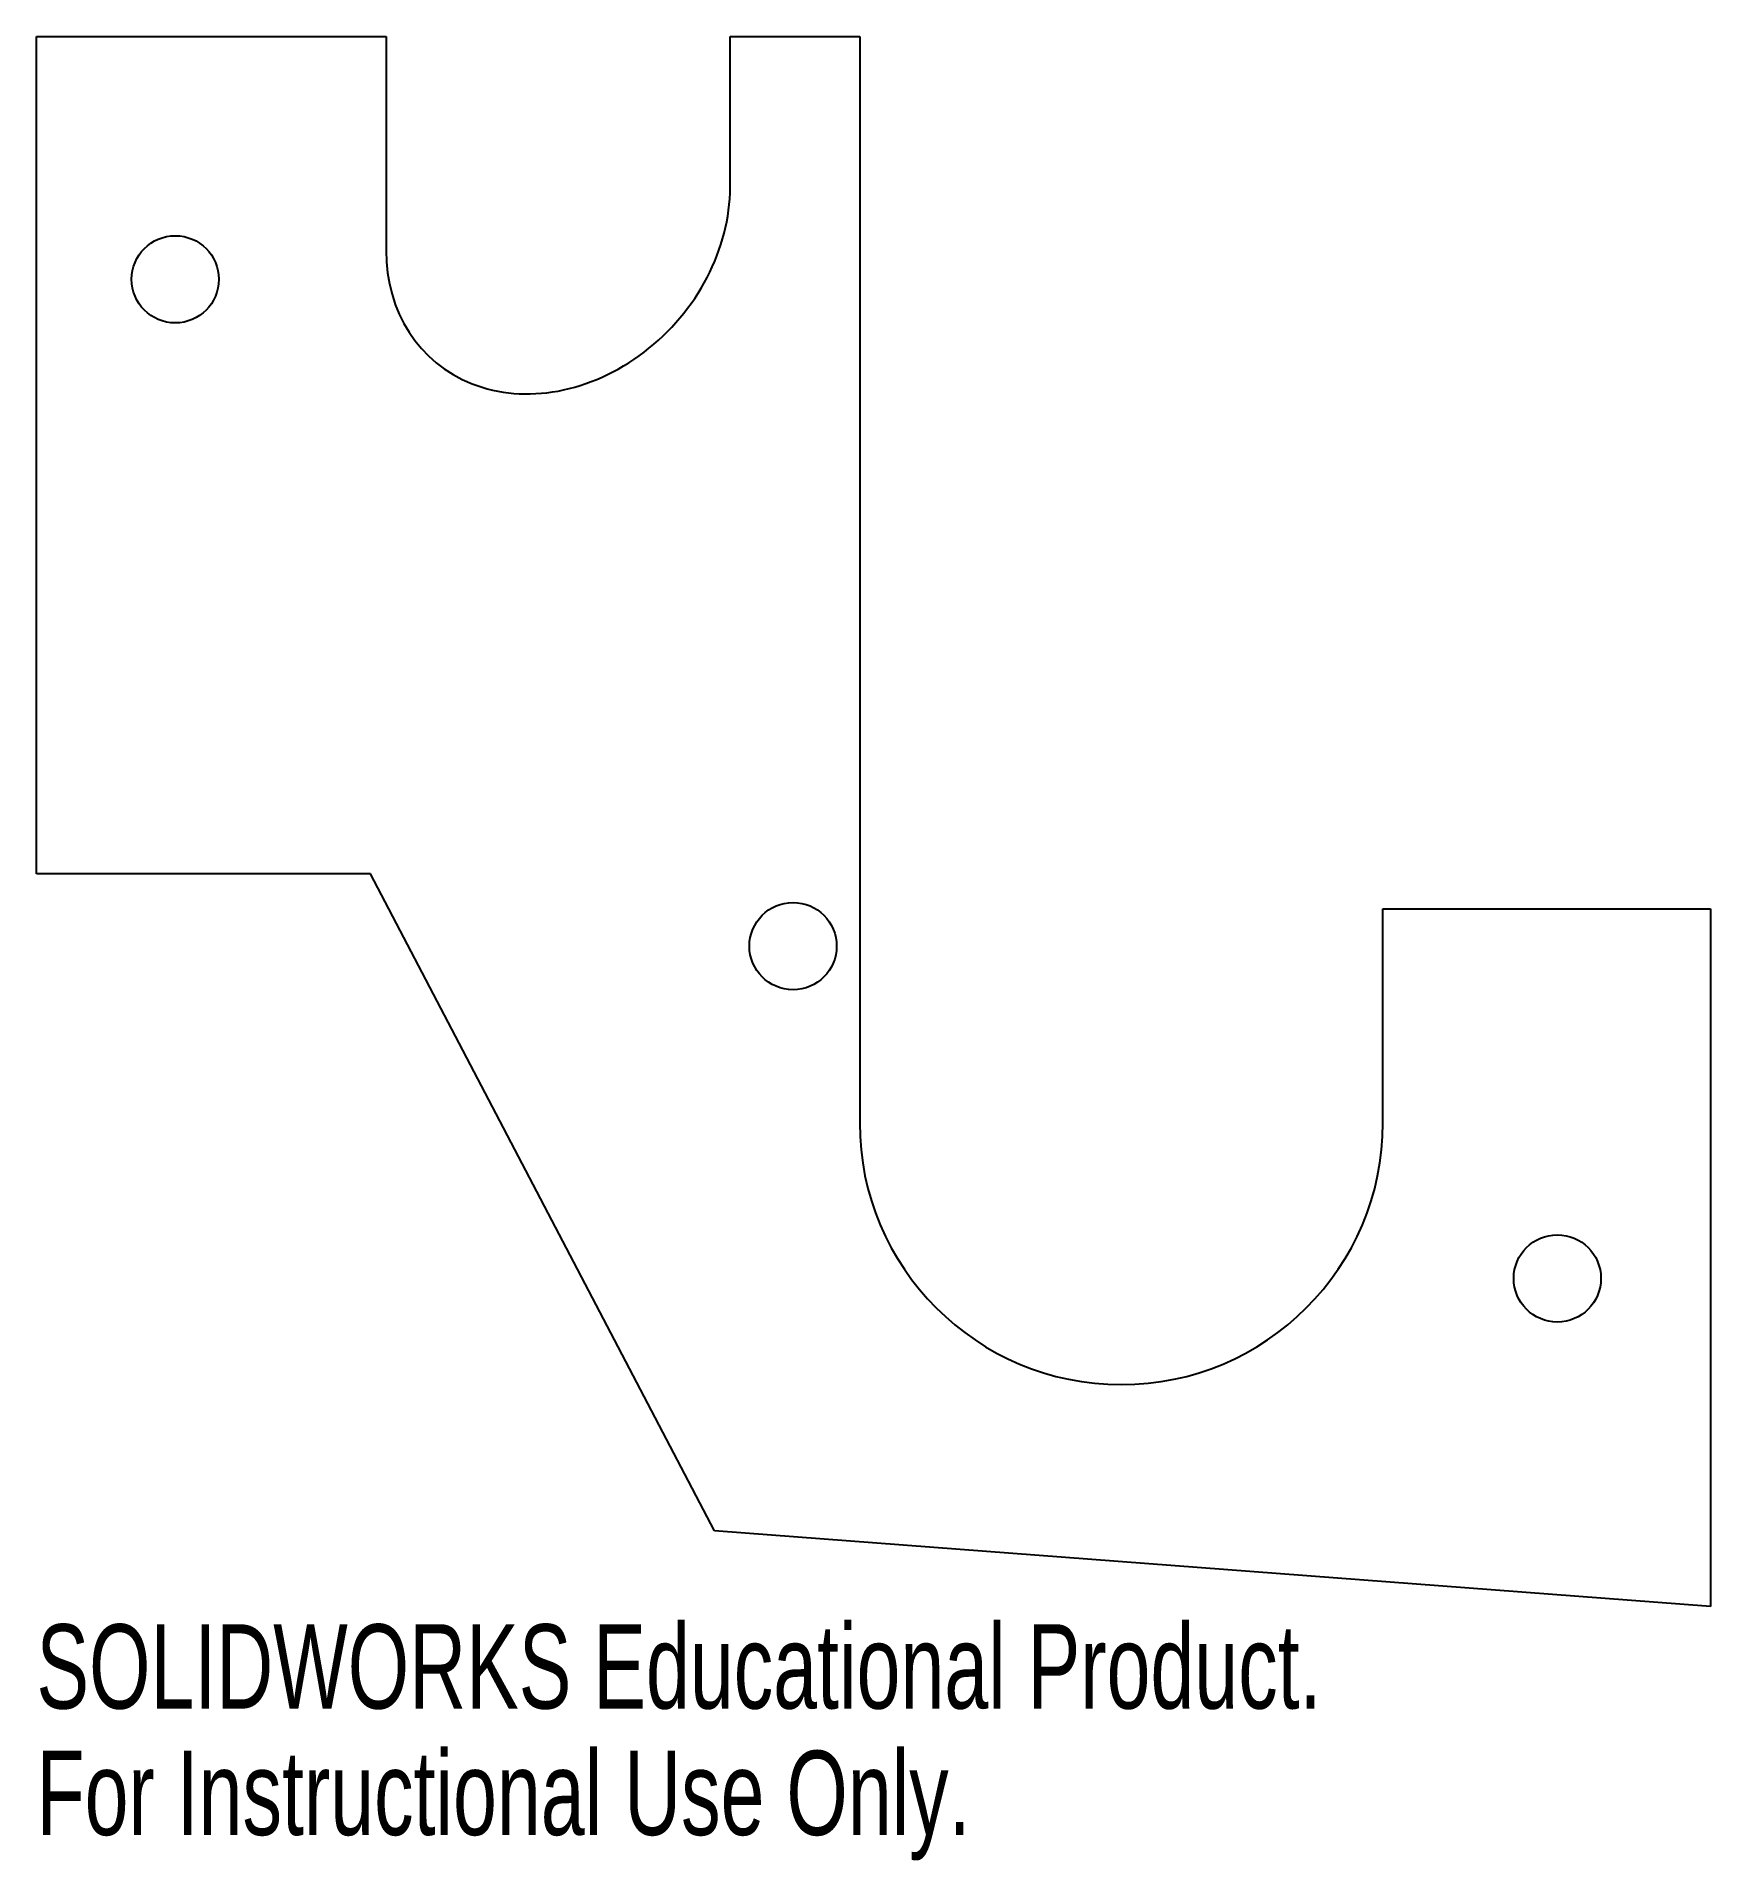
# Model space of a CAD drawing. Header units: millimetres. Extents: x -507 to -411, y -75 to 29.
import ezdxf

# ---------------------------------------------------------------- set-up
doc = ezdxf.new("R2010")
doc.units = ezdxf.units.MM
doc.styles.add('SLDTEXTSTYLE0', font='TXT', dxfattribs={"width": 0.7})

msp = doc.modelspace()

# ---------------------------------------------------------------- linework, layer by layer
at = {"color": 7, "linetype": 'Continuous', "lineweight": 25}
for p, q in [((-507.42, 29.23), (-487.37, 29.23)), ((-507.42, -18.78), (-507.42, 29.23)), ((-487.37, 29.23), (-487.37, 16.96)), ((-467.65, 29.23), (-460.22, 29.23)), ((-467.65, 20.59), (-467.65, 29.23)), ((-460.22, 29.23), (-460.22, -33.06)), ((-488.26, -18.78), (-507.42, -18.78)), ((-468.54, -56.44), (-488.26, -18.78)), ((-430.22, -20.79), (-411.44, -20.79)), ((-430.22, -33.06), (-430.22, -20.79)), ((-411.44, -20.79), (-411.44, -60.78)), ((-411.44, -60.78), (-468.54, -56.44))]:
    msp.add_line(p, q, dxfattribs=at)
for centre in [(-499.46, 15.31), (-464.04, -22.92), (-420.22, -41.97)]:
    msp.add_circle(centre, 2.5, dxfattribs=at)
msp.add_arc((-445.22, -33.06), 15, 180, 0, dxfattribs=at)
msp.add_ellipse((-477.51, 18.78), major_axis=(-7.27, -8.01), ratio=0.832186, start_param=5.540692, end_param=8.682285, dxfattribs=at)

# ---------------------------------------------------------------- texts
at = {"color": 7, "linetype": 'Continuous', "char_height": 4.8336, "attachment_point": 1, "style": 'SLDTEXTSTYLE0'}
for s, insert in [('SOLIDWORKS Educational Product.', (-507.42, -61.8)), ('For Instructional Use Only.', (-507.42, -69.05))]:
    msp.add_mtext(s, dxfattribs=dict(at, insert=insert))

doc.saveas('drawing.dxf')
